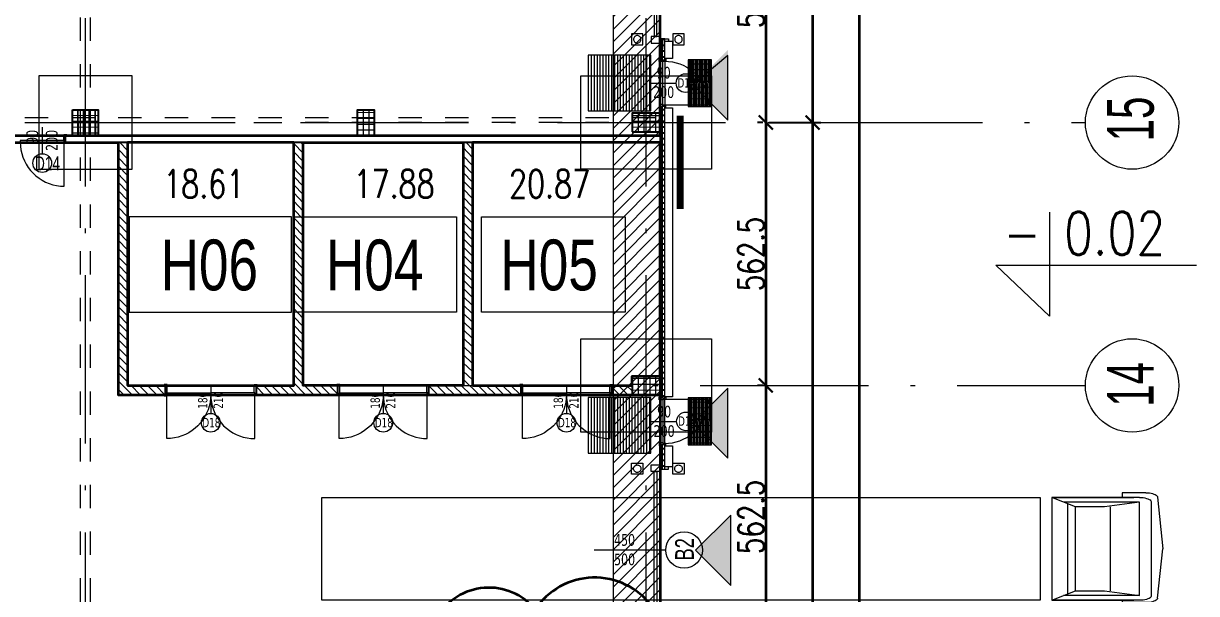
# Model space of a CAD drawing. Extents: x 6529560 to 6558080, y 5579316 to 5588131.
# Drawn here: x 6543611.95 to 6543637.06, y 5579575.64 to 5579587.84 of the extents above; entities that cross this region are included whole.
import ezdxf

# ---------------------------------------------------------------- set-up
doc = ezdxf.new("R2010")
doc.units = 0
doc.header["$MEASUREMENT"] = 0
doc.header["$PDSIZE"] = -5
for name, pattern in [('0.5_0.5', [1, 0.5, -0.5]), ('ACAD_ISO10W100', [18, 12, -3, 0, -3]), ('GR_SOLID', [0])]:
    doc.linetypes.add(name, pattern=pattern)
doc.layers.get('0').update_dxf_attribs({"color": 2, "linetype": 'CONTINUOUS', "lineweight": 5})
doc.layers.get('Defpoints').update_dxf_attribs({"linetype": 'CONTINUOUS'})
for name, color, linetype, lineweight in [('arch_drzwi i okna', 4, 'CONTINUOUS', 15), ('arch_drzwi i okna_znaczniki', 130, 'CONTINUOUS', 9), ('arch_fundamenty na rzucie', 3, 'CONTINUOUS', 15), ('arch_opisy', 20, 'CONTINUOUS', 13), ('arch_opisy elewacje', 7, 'GR_SOLID', 25), ('arch_osie', 181, 'CONTINUOUS', 5), ('arch_powierzchnia', 6, 'CONTINUOUS', 35), ('arch_samochody', 10, 'CONTINUOUS', 15), ('arch_sciany dzialowe cienkie na hali', 52, 'CONTINUOUS', 15), ('arch_sciany murowane wewnetrzne', 20, 'CONTINUOUS', 25), ('arch_sciany wewnetrzne murowane wypelnienie', 20, 'CONTINUOUS', 15), ('arch_sciany zewnetrzne wypelnienie', 94, 'CONTINUOUS', 25), ('arch_sciany zewnętrzne', 94, 'CONTINUOUS', 18), ('arch_slupy wypelnienie', 9, 'CONTINUOUS', 13), ('arch_słupy', 8, 'CONTINUOUS', 25), ('arch_urządzenia sanitarne', 4, 'GR_SOLID', 13), ('arch_wymiary', 2, 'CONTINUOUS', 13), ('arch_wzmocnienie plyty betonowej', 6, 'CONTINUOUS', 15), ('arch_zadaszenie kratownica', 94, 'CONTINUOUS', 15), ('AUSSENMASSE_N3', 7, 'GR_SOLID', 18), ('EINBAUMOEBEL_N0', 12, 'GR_SOLID', 13), ('TUER_N0', 4, 'GR_SOLID', 13)]:
    doc.layers.add(name, color=color, linetype=linetype, lineweight=lineweight)
doc.layers.add('arch_osie opisy', color=1, linetype='CONTINUOUS')
doc.styles.add('GR_STANDARD', font='simplex.shx')
doc.styles.get("Standard").update_dxf_attribs({"font": 'arial.ttf', "width": 0.75})
doc.styles.add('styl1', font='romans.shx', dxfattribs={"width": 0.75})
doc.styles.add('TABELKA', font='tahoma.ttf', dxfattribs={"width": 0.8})
doc.dimstyles.new('wymiary hala', dxfattribs={"dimtxt": 0.55, "dimasz": 0.3, "dimexe": 0.18, "dimexo": 0.0625, "dimgap": 0.04, "dimtad": 1, "dimtoh": 1, "dimdec": 1, "dimlfac": 100, "dimzin": 0, "dimdsep": 46, "dimtxsty": 'styl1', "dimblk": 'ARCHTICK', "dimcen": 0.09, "dimadec": 0, "dimazin": 0, "dimtfac": 1, "dimtdec": 1, "dimtofl": 0, "dimtmove": 0, "dimatfit": 3, "dimldrblk": 'ARCHTICK', "dimfxl": 1, "dimtolj": 1, "dimtzin": 0, "dimarcsym": 0})
pattern_1 = [(270, (-171.38733, 0), (0.125, 0), []), (0, (-171.38733, 0), (0, 0.125), [])]
pattern_2 = [(270, (0, 0), (0.125, 0), []), (0, (0, 0), (0, 0.125), [])]

# ---------------------------------------------------------------- blocks, each defined once
blk = doc.blocks.new('tir')
at = {"layer": 'arch_samochody', "extrusion": (1.98125e-11, 3.45376e-05, 1)}
for p, q in [((5470.781, -1027.563, -13.233), (5470.781, -1029.313, -13.233)), ((5470.781, -1029.438, -13.233), (5470.781, -1027.563, -13.233)), ((5470.981, -1028.063, -13.233), (5470.781, -1027.563, -13.233)), ((5470.781, -1027.563, -13.233), (5472.981, -1027.563, -13.233)), ((5472.981, -1027.563, -13.233), (5472.781, -1028.063, -13.233)), ((5472.981, -1027.563, -13.233), (5472.981, -1029.313, -13.233)), ((5472.981, -1029.438, -13.233), (5472.981, -1027.563, -13.233)), ((5470.881, -1029.438, -13.233), (5470.881, -1027.813, -13.233)), ((5472.881, -1029.438, -13.233), (5472.881, -1027.813, -13.233)), ((5472.803, -1027.903, -13.233), (5470.917, -1027.903, -13.233)), ((5470.981, -1028.688, -13.233), (5470.981, -1028.063, -13.233)), ((5472.781, -1028.063, -13.233), (5470.981, -1028.063, -13.233)), ((5472.844, -1027.903, -13.233), (5471.182, -1027.903, -13.233)), ((5472.781, -1028.063, -13.233), (5472.781, -1028.688, -13.233)), ((5470.881, -1029.438, -13.233), (5470.981, -1028.688, -13.233)), ((5472.781, -1028.813, -13.233), (5470.981, -1028.813, -13.233)), ((5472.781, -1028.688, -13.233), (5472.881, -1029.438, -13.233)), ((5470.681, -1029.573, -13.233), (5470.681, -1029.063, -13.233)), ((5470.681, -1029.063, -13.233), (5470.781, -1029.063, -13.233)), ((5472.981, -1029.063, -13.233), (5473.031, -1029.063, -13.233)), ((5473.031, -1029.573, -13.233), (5473.031, -1029.063, -13.233)), ((5470.681, -1029.573, -13.233), (5470.682, -1029.611, -13.233)), ((5470.781, -1029.438, -13.233), (5470.782, -1029.477, -13.233)), ((5470.782, -1029.477, -13.233), (5470.785, -1029.515, -13.233)), ((5470.785, -1029.515, -13.233), (5470.791, -1029.551, -13.233)), ((5470.791, -1029.551, -13.233), (5470.8, -1029.585, -13.233)), ((5470.8, -1029.585, -13.233), (5470.81, -1029.615, -13.233)), ((5472.881, -1029.438, -13.233), (5470.881, -1029.438, -13.233)), ((5472.951, -1029.615, -13.233), (5472.961, -1029.585, -13.233)), ((5472.961, -1029.585, -13.233), (5472.97, -1029.551, -13.233)), ((5472.97, -1029.551, -13.233), (5472.976, -1029.515, -13.233)), ((5472.976, -1029.515, -13.233), (5472.979, -1029.477, -13.233)), ((5472.979, -1029.477, -13.233), (5472.981, -1029.438, -13.233)), ((5473.029, -1029.611, -13.233), (5473.031, -1029.573, -13.233)), ((5470.682, -1029.611, -13.233), (5470.685, -1029.648, -13.233)), ((5470.685, -1029.648, -13.233), (5470.691, -1029.684, -13.233)), ((5470.691, -1029.684, -13.233), (5470.699, -1029.717, -13.233)), ((5470.699, -1029.717, -13.233), (5470.708, -1029.746, -13.233)), ((5470.708, -1029.746, -13.233), (5470.72, -1029.771, -13.233)), ((5470.72, -1029.771, -13.233), (5470.733, -1029.792, -13.233)), ((5470.733, -1029.792, -13.233), (5470.747, -1029.808, -13.233)), ((5470.747, -1029.808, -13.233), (5470.761, -1029.818, -13.233)), ((5470.761, -1029.818, -13.233), (5470.776, -1029.823, -13.233)), ((5470.776, -1029.823, -13.233), (5471.881, -1029.938, -13.233)), ((5470.81, -1029.615, -13.233), (5470.822, -1029.64, -13.233)), ((5470.822, -1029.64, -13.233), (5470.835, -1029.661, -13.233)), ((5470.835, -1029.661, -13.233), (5470.85, -1029.676, -13.233)), ((5470.85, -1029.676, -13.233), (5470.865, -1029.685, -13.233)), ((5470.865, -1029.685, -13.233), (5470.881, -1029.688, -13.233)), ((5470.881, -1029.688, -13.233), (5472.881, -1029.688, -13.233)), ((5472.935, -1029.823, -13.233), (5471.881, -1029.938, -13.233)), ((5472.881, -1029.688, -13.233), (5472.896, -1029.685, -13.233)), ((5472.896, -1029.685, -13.233), (5472.911, -1029.676, -13.233)), ((5472.911, -1029.676, -13.233), (5472.926, -1029.661, -13.233)), ((5472.926, -1029.661, -13.233), (5472.939, -1029.64, -13.233)), ((5472.935, -1029.823, -13.233), (5472.95, -1029.819, -13.233)), ((5472.939, -1029.64, -13.233), (5472.951, -1029.615, -13.233)), ((5472.95, -1029.819, -13.233), (5472.965, -1029.808, -13.233)), ((5472.965, -1029.808, -13.233), (5472.979, -1029.793, -13.233)), ((5472.979, -1029.793, -13.233), (5472.991, -1029.772, -13.233)), ((5472.991, -1029.772, -13.233), (5473.003, -1029.746, -13.233)), ((5473.003, -1029.746, -13.233), (5473.012, -1029.717, -13.233)), ((5473.012, -1029.717, -13.233), (5473.02, -1029.684, -13.233)), ((5473.02, -1029.684, -13.233), (5473.026, -1029.649, -13.233)), ((5473.026, -1029.649, -13.233), (5473.029, -1029.611, -13.233))]:
    blk.add_line(p, q, dxfattribs=at)
at = {"layer": 'arch_samochody', "extrusion": (1.98127e-11, 3.45376e-05, 1)}
for p, q in [((5472.935, -1029.823, -13.233), (5472.95, -1029.819, -13.233)), ((5472.95, -1029.819, -13.233), (5472.965, -1029.808, -13.233)), ((5472.965, -1029.808, -13.233), (5472.979, -1029.793, -13.233)), ((5472.979, -1029.793, -13.233), (5472.991, -1029.772, -13.233))]:
    blk.add_line(p, q, dxfattribs=at)
at = {"layer": 'arch_samochody', "extrusion": (1.98125e-11, 3.45376e-05, 1)}
blk.add_lwpolyline([(5470.781, -1011.937), (5470.781, -1027.312), (5472.981, -1027.312), (5472.981, -1011.937), (5470.781, -1011.937)], dxfattribs=at)
blk = doc.blocks.new('_ArchTick')
at = {"color": 0, "linetype": 'ByBlock', "const_width": 0.15}
blk.add_lwpolyline([(-0.5, -0.5), (0.5, 0.5)], dxfattribs=at)
blk = doc.blocks.new('*D93')
at = {"layer": 'arch_wymiary', "color": 0, "lineweight": -2, "transparency": 16777216}
for p, q in [((6543627.905, 5579608.22), (6543630.022, 5579608.22)), ((6543629.842, 5579608.22), (6543629.842, 5579506.97)), ((6543627.905, 5579506.97), (6543630.022, 5579506.97))]:
    blk.add_line(p, q, dxfattribs=at)
at = {"layer": 'Defpoints', "color": 0, "transparency": 16777216}
for p in [(6543627.842, 5579608.22), (6543627.842, 5579506.97), (6543629.842, 5579506.97)]:
    blk.add_point(p, dxfattribs=at)
at = {"layer": 'arch_wymiary', "color": 0, "lineweight": -2, "transparency": 16777216, "xscale": 0.3, "yscale": 0.3, "zscale": 0.3}
for p, rotation in [((6543629.842, 5579608.22), 90), ((6543629.842, 5579506.97), 270)]:
    blk.add_blockref('_ArchTick', p, dxfattribs=dict(at, rotation=rotation))
at = {"layer": 'arch_wymiary', "color": 0, "transparency": 16777216, "insert": (6543629.527, 5579557.595), "char_height": 0.55, "attachment_point": 5, "rotation": 90, "style": 'styl1'}
blk.add_mtext('\\A1;10125.0', dxfattribs=at)
blk = doc.blocks.new('*D97')
at = {"layer": 'arch_wymiary', "color": 0, "lineweight": -2, "transparency": 16777216}
for p, q in [((6543627.905, 5579585.72), (6543629.022, 5579585.72)), ((6543628.842, 5579563.22), (6543628.842, 5579585.72)), ((6543627.905, 5579563.22), (6543629.022, 5579563.22))]:
    blk.add_line(p, q, dxfattribs=at)
at = {"layer": 'Defpoints', "color": 0, "transparency": 16777216}
for p in [(6543627.842, 5579585.72), (6543628.842, 5579585.72), (6543627.842, 5579563.22)]:
    blk.add_point(p, dxfattribs=at)
at = {"layer": 'arch_wymiary', "color": 0, "lineweight": -2, "transparency": 16777216, "xscale": 0.3, "yscale": 0.3, "zscale": 0.3}
for p, rotation in [((6543628.842, 5579585.72), 90), ((6543628.842, 5579563.22), 270)]:
    blk.add_blockref('_ArchTick', p, dxfattribs=dict(at, rotation=rotation))
at = {"layer": 'arch_wymiary', "color": 0, "transparency": 16777216, "insert": (6543628.527, 5579574.47), "char_height": 0.55, "attachment_point": 5, "rotation": 90, "style": 'styl1'}
blk.add_mtext('\\A1;2250.0', dxfattribs=at)
blk = doc.blocks.new('*D98')
at = {"layer": 'arch_wymiary', "color": 0, "lineweight": -2, "transparency": 16777216}
for p, q in [((6543627.967, 5579608.22), (6543629.022, 5579608.22)), ((6543628.842, 5579585.72), (6543628.842, 5579608.22)), ((6543627.905, 5579585.72), (6543629.022, 5579585.72))]:
    blk.add_line(p, q, dxfattribs=at)
at = {"layer": 'Defpoints', "color": 0, "transparency": 16777216}
for p in [(6543627.905, 5579608.22), (6543628.842, 5579608.22), (6543627.842, 5579585.72)]:
    blk.add_point(p, dxfattribs=at)
at = {"layer": 'arch_wymiary', "color": 0, "lineweight": -2, "transparency": 16777216, "xscale": 0.3, "yscale": 0.3, "zscale": 0.3}
for p, rotation in [((6543628.842, 5579608.22), 90), ((6543628.842, 5579585.72), 270)]:
    blk.add_blockref('_ArchTick', p, dxfattribs=dict(at, rotation=rotation))
at = {"layer": 'arch_wymiary', "color": 0, "transparency": 16777216, "insert": (6543628.527, 5579596.97), "char_height": 0.55, "attachment_point": 5, "rotation": 90, "style": 'styl1'}
blk.add_mtext('\\A1;2250.0', dxfattribs=at)
blk = doc.blocks.new('*D102')
at = {"layer": 'arch_wymiary', "color": 0, "lineweight": -2, "transparency": 16777216}
for p, q in [((6543627.842, 5579591.345), (6543627.842, 5579585.72)), ((6543627.905, 5579591.345), (6543628.022, 5579591.345)), ((6543627.78, 5579585.72), (6543627.662, 5579585.72))]:
    blk.add_line(p, q, dxfattribs=at)
at = {"layer": 'Defpoints', "color": 0, "transparency": 16777216}
for p in [(6543627.842, 5579591.345), (6543627.842, 5579585.72), (6543627.842, 5579585.72)]:
    blk.add_point(p, dxfattribs=at)
at = {"layer": 'arch_wymiary', "color": 0, "lineweight": -2, "transparency": 16777216, "xscale": 0.3, "yscale": 0.3, "zscale": 0.3}
for p, rotation in [((6543627.842, 5579591.345), 90), ((6543627.842, 5579585.72), 270)]:
    blk.add_blockref('_ArchTick', p, dxfattribs=dict(at, rotation=rotation))
at = {"layer": 'arch_wymiary', "color": 0, "transparency": 16777216, "insert": (6543627.527, 5579588.533), "char_height": 0.55, "attachment_point": 5, "rotation": 90, "style": 'styl1'}
blk.add_mtext('\\A1;562.5', dxfattribs=at)
blk = doc.blocks.new('*D103')
at = {"layer": 'arch_wymiary', "color": 0, "lineweight": -2, "transparency": 16777216}
for p, q in [((6543627.78, 5579585.72), (6543627.662, 5579585.72)), ((6543627.842, 5579585.72), (6543627.842, 5579580.095)), ((6543627.78, 5579580.095), (6543627.662, 5579580.095))]:
    blk.add_line(p, q, dxfattribs=at)
at = {"layer": 'Defpoints', "color": 0, "transparency": 16777216}
for p in [(6543627.842, 5579585.72), (6543627.842, 5579580.095), (6543627.842, 5579580.095)]:
    blk.add_point(p, dxfattribs=at)
at = {"layer": 'arch_wymiary', "color": 0, "lineweight": -2, "transparency": 16777216, "xscale": 0.3, "yscale": 0.3, "zscale": 0.3}
for p, rotation in [((6543627.842, 5579585.72), 90), ((6543627.842, 5579580.095), 270)]:
    blk.add_blockref('_ArchTick', p, dxfattribs=dict(at, rotation=rotation))
at = {"layer": 'arch_wymiary', "color": 0, "transparency": 16777216, "insert": (6543627.527, 5579582.908), "char_height": 0.55, "attachment_point": 5, "rotation": 90, "style": 'styl1'}
blk.add_mtext('\\A1;562.5', dxfattribs=at)
blk = doc.blocks.new('*D104')
at = {"layer": 'arch_wymiary', "color": 0, "lineweight": -2, "transparency": 16777216}
for p, q in [((6543627.78, 5579580.095), (6543627.662, 5579580.095)), ((6543627.842, 5579580.095), (6543627.842, 5579574.47)), ((6543627.78, 5579574.47), (6543627.662, 5579574.47))]:
    blk.add_line(p, q, dxfattribs=at)
at = {"layer": 'Defpoints', "color": 0, "transparency": 16777216}
for p in [(6543627.842, 5579580.095), (6543627.842, 5579574.47), (6543627.842, 5579574.47)]:
    blk.add_point(p, dxfattribs=at)
at = {"layer": 'arch_wymiary', "color": 0, "lineweight": -2, "transparency": 16777216, "xscale": 0.3, "yscale": 0.3, "zscale": 0.3}
for p, rotation in [((6543627.842, 5579580.095), 90), ((6543627.842, 5579574.47), 270)]:
    blk.add_blockref('_ArchTick', p, dxfattribs=dict(at, rotation=rotation))
at = {"layer": 'arch_wymiary', "color": 0, "transparency": 16777216, "insert": (6543627.527, 5579577.283), "char_height": 0.55, "attachment_point": 5, "rotation": 90, "style": 'styl1'}
blk.add_mtext('\\A1;562.5', dxfattribs=at)

msp = doc.modelspace()

# ---------------------------------------------------------------- hatches: boundary and pattern name
h = msp.add_hatch()
h.set_pattern_fill('ANSI31', color=256, scale=0.5, angle=225)
h.set_pattern_definition([(270, (13087401.546933, 11159192.83032), (0.0625, 0), [])])
h.paths.add_polyline_path([(6543625.3822, 5579585.9677), (6543625.3822, 5579587.1577), (6543624.0422, 5579587.1577), (6543624.0422, 5579585.9677)])
h = msp.add_hatch()
h.set_pattern_fill('GRATE', color=256, angle=90)
h.set_pattern_definition([(90, (12123229.833388, -964190.272022), (-0.03125, 0), []), (180, (12123229.83339, -964190.27202), (0, -0.125), [])])
h.paths.add_polyline_path([(6543626.1822, 5579586.0627), (6543626.6822, 5579586.0627), (6543626.6822, 5579587.0627), (6543626.1822, 5579587.0627)])
h = msp.add_hatch()
h.set_pattern_fill('ANSI31', color=256, scale=0.5, angle=225)
h.set_pattern_definition([(270, (13087401.546933, 11159185.51271), (0.0625, 0), [])])
h.paths.add_polyline_path([(6543625.3822, 5579578.6501), (6543625.3822, 5579579.8401), (6543624.0422, 5579579.8401), (6543624.0422, 5579578.6501)])
h = msp.add_hatch()
h.set_pattern_fill('GRATE', color=256, angle=90)
h.set_pattern_definition([(90, (12123229.833388, -964197.507022), (-0.03125, 0), []), (180, (12123229.83339, -964197.50702), (0, -0.125), [])])
h.paths.add_polyline_path([(6543626.1822, 5579578.8277), (6543626.6822, 5579578.8277), (6543626.6822, 5579579.8277), (6543626.1822, 5579579.8277)])
at = {"layer": 'arch_sciany wewnetrzne murowane wypelnienie'}
h = msp.add_hatch(dxfattribs=at)
h.set_pattern_fill('ANSI31', color=256, angle=90)
h.set_pattern_definition([(135, (-171.38733, 0), (-0.0883883476483, -0.0883883476483), [])])
h.paths.add_polyline_path([(6543616.9331, 5579580.095), (6543616.9331, 5579579.895), (6543618.6849, 5579579.8954), (6543618.6849, 5579580.0954), (6543617.9442, 5579580.0952), (6543617.9442, 5579585.2951), (6543617.7442, 5579585.2951), (6543617.7442, 5579580.0952)])
h.paths.add_polyline_path([(6543614.1823, 5579585.2951), (6543613.9823, 5579585.2951), (6543613.9823, 5579579.8952), (6543614.9931, 5579579.895), (6543614.9931, 5579580.095), (6543614.1823, 5579580.0952)])
h.paths.add_polyline_path([(6543620.6249, 5579580.0956), (6543620.6249, 5579579.8956), (6543622.6039, 5579579.8949), (6543622.6039, 5579580.0949), (6543621.5657, 5579580.0952), (6543621.5657, 5579585.2951), (6543621.3657, 5579585.2951), (6543621.3657, 5579580.0952)])
h.paths.add_polyline_path([(6543624.9823, 5579579.8952), (6543624.5439, 5579579.8953), (6543624.5439, 5579580.0953), (6543624.9823, 5579580.0952)])
at = {"layer": 'arch_sciany zewnetrzne wypelnienie'}
h = msp.add_hatch(dxfattribs=at)
h.set_pattern_fill('ANSI37', color=256, angle=45)
h.set_pattern_definition([(90, (0, 0), (-0.125, 0), []), (180, (0, 0), (0, -0.125), [])])
h.paths.add_polyline_path([(6543516.8822, 5579607.8774), (6543516.9822, 5579607.8774), (6543516.9822, 5579608.5202), (6543547.5572, 5579608.5202), (6543547.5572, 5579608.6202), (6543516.8822, 5579608.6202)])
h.paths.add_polyline_path([(6543625.5822, 5579601.2597), (6543625.6822, 5579601.2597), (6543625.6822, 5579608.6202), (6543548.5572, 5579608.6202), (6543548.5572, 5579608.5202), (6543625.5822, 5579608.5202)])
h.paths.add_polyline_path([(6543625.5822, 5579595.6347), (6543625.6823, 5579595.6363), (6543625.6823, 5579598.3013), (6543625.5822, 5579598.2997)])
h.paths.add_polyline_path([(6543625.5822, 5579590.9699), (6543625.6822, 5579590.9699), (6543625.6822, 5579592.6747), (6543625.5822, 5579592.6747)])
h.paths.add_polyline_path([(6543625.5822, 5579587.0627), (6543625.6822, 5579587.0627), (6543625.6822, 5579587.5099), (6543625.5822, 5579587.5099)])
h.paths.add_polyline_path([(6543625.5823, 5579579.8277), (6543625.6822, 5579579.8277), (6543625.6822, 5579586.0627), (6543625.5823, 5579586.0627)])
h.paths.add_polyline_path([(6543625.5822, 5579578.3055), (6543625.6822, 5579578.3055), (6543625.6822, 5579578.8277), (6543625.5822, 5579578.8277)])
h.paths.add_polyline_path([(6543625.5822, 5579573.3034), (6543625.6822, 5579573.3034), (6543625.6822, 5579574.8455), (6543625.5822, 5579574.8455)])
h.paths.add_polyline_path([(6543625.6822, 5579571.6577), (6543625.5822, 5579571.6577), (6543625.5822, 5579572.3109), (6543625.6822, 5579572.3109)])
h.paths.add_polyline_path([(6543625.5822, 5579539.3847), (6543625.6822, 5579539.3847), (6543625.6822, 5579563.5727), (6543625.5822, 5579563.5727)])
h.paths.add_polyline_path([(6543625.5822, 5579533.7597), (6543625.6822, 5579533.7597), (6543625.6822, 5579536.4247), (6543625.5822, 5579536.4247)])
h.paths.add_polyline_path([(6543625.5822, 5579517.8797), (6543625.6822, 5579517.8797), (6543625.6822, 5579530.7997), (6543625.5822, 5579530.7997)])
h.paths.add_polyline_path([(6543516.9822, 5579517.8797), (6543516.9822, 5579524.0702), (6543516.8822, 5579524.0702), (6543516.8822, 5579517.8797)])
h.paths.add_polyline_path([(6543516.9822, 5579527.1827), (6543516.8822, 5579527.1827), (6543516.8822, 5579526.1327), (6543516.9822, 5579526.1327)])
h.paths.add_polyline_path([(6543516.9822, 5579536.8952), (6543516.8822, 5579536.8952), (6543516.8822, 5579529.2452), (6543516.9822, 5579529.2452)])
h.paths.add_polyline_path([(6543516.8822, 5579540.3677), (6543516.9822, 5579540.3677), (6543516.9822, 5579538.9577), (6543516.8822, 5579538.9577)])
at = {"layer": 'arch_slupy wypelnienie'}
h = msp.add_hatch(dxfattribs=at)
h.set_pattern_fill('ANSI37', color=256, angle=225)
h.set_pattern_definition(pattern_2)
h.paths.add_polyline_path([(6543613.0065, 5579585.9952), (6543613.5565, 5579585.9951), (6543613.5564, 5579585.4451), (6543613.0064, 5579585.4452)])
h = msp.add_hatch(dxfattribs=at)
h.set_pattern_fill('ANSI37', color=256, angle=225)
h.set_pattern_definition(pattern_2)
h.paths.add_polyline_path([(6543613.0065, 5579585.9952), (6543613.5565, 5579585.9951), (6543613.5564, 5579585.4451), (6543613.0064, 5579585.4452)])
h = msp.add_hatch(dxfattribs=at)
h.set_pattern_fill('ANSI37', color=256, angle=225)
h.set_pattern_definition(pattern_1)
h.paths.add_polyline_path([(6543613.0065, 5579585.9952), (6543613.5565, 5579585.9951), (6543613.5564, 5579585.4451), (6543613.0064, 5579585.4452)])
h = msp.add_hatch(dxfattribs=at)
h.set_pattern_fill('ANSI37', color=256, angle=315)
h.set_pattern_definition([(360, (12123165.35423, -963991.56211), (0, 0.125), []), (90, (12123165.35423, -963991.56211), (-0.125, 0), [])])
h.paths.add_polyline_path([(6543619.1072, 5579585.4451), (6543619.1072, 5579585.9951), (6543619.4572, 5579585.9951), (6543619.4572, 5579585.4451)])
h = msp.add_hatch(dxfattribs=at)
h.set_pattern_fill('ANSI37', color=256, angle=225)
h.set_pattern_definition(pattern_1)
h.paths.add_polyline_path([(6543624.9823, 5579585.5202), (6543625.5823, 5579585.5202), (6543625.5822, 5579585.9202), (6543624.9822, 5579585.9202)])
h = msp.add_hatch(dxfattribs=at)
h.set_pattern_fill('ANSI37', color=256, angle=225)
h.set_pattern_definition(pattern_1)
h.paths.add_polyline_path([(6543624.9823, 5579579.8952), (6543625.5823, 5579579.8952), (6543625.5822, 5579580.2952), (6543624.9822, 5579580.2952)])
at = {"layer": 'arch_urządzenia sanitarne'}
h = msp.add_hatch(color=256, dxfattribs=at)
h.dxf.hatch_style = 1
h.paths.add_polyline_path([(6543627.0302, 5579585.7731), (6543627.0302, 5579587.2731), (6543626.2802, 5579586.5231)])
h = msp.add_hatch(color=256, dxfattribs=at)
h.dxf.hatch_style = 1
h.paths.add_polyline_path([(6543627.0303, 5579578.542), (6543627.0303, 5579580.042), (6543626.2803, 5579579.292)])
h = msp.add_hatch(color=256, dxfattribs=at)
h.dxf.hatch_style = 1
h.paths.add_polyline_path([(6543627.0903, 5579575.8196), (6543627.0903, 5579577.3196), (6543626.3403, 5579576.5696)])
at = {"layer": 'arch_wzmocnienie plyty betonowej', "transparency": 33554597}
h = msp.add_hatch(dxfattribs=at)
h.set_pattern_fill('ANSI31', color=256, scale=1.5, style=0)
h.set_pattern_definition([(45, (-171.38733, 0), (-0.1325825214725, 0.1325825214725), [])])
h.paths.add_polyline_path([(6543624.5822, 5579591.4546), (6543625.5822, 5579591.4546), (6543625.5822, 5579540.6046), (6543624.5822, 5579540.6046)])

# ---------------------------------------------------------------- linework, layer by layer
for p, q in [((6543614.9931, 5579579.8953, 13.8021), (6543614.9931, 5579580.095, 8.4789)), ((6543616.9331, 5579579.8953, 13.8021), (6543616.9331, 5579580.095, 10.0698)), ((6543618.6849, 5579579.8956, 13.8021), (6543618.6849, 5579580.0954, 8.4789)), ((6543620.6249, 5579579.8956, 13.8021), (6543620.6249, 5579580.0956, 10.0698)), ((6543622.6039, 5579579.896, 13.8021), (6543622.6039, 5579580.0949, 8.4789)), ((6543624.5439, 5579579.896, 13.8021), (6543624.5439, 5579580.0952))]:
    msp.add_line(p, q)
for points, elevation in [([(6543625.3822, 5579585.9677), (6543625.3822, 5579587.1577), (6543624.0422, 5579587.1577), (6543624.0422, 5579585.9677)], 6.555), ([(6543626.1822, 5579586.0627), (6543626.6822, 5579586.0627), (6543626.6822, 5579587.0627), (6543626.1822, 5579587.0627)], 6.555), ([(6543625.3822, 5579578.6501), (6543625.3822, 5579579.8401), (6543624.0422, 5579579.8401), (6543624.0422, 5579578.6501)], -0.7986), ([(6543626.1822, 5579578.8277), (6543626.6822, 5579578.8277), (6543626.6822, 5579579.8277), (6543626.1822, 5579579.8277)], -0.7986)]:
    msp.add_lwpolyline(points, close=True, dxfattribs=dict(elevation=elevation))
at = {"color": 1, "true_color": 0xfa0000, "const_width": 0.15, "elevation": 0}
msp.add_lwpolyline([(6543626.0102, 5579585.8698), (6543626.0102, 5579583.8698)], dxfattribs=at)
at = {"layer": 'arch_drzwi i okna', "extrusion": (0, 0, -1)}
for points in [[(-6543625.6822, 5579587.0877), (-6543625.7002, 5579587.0877), (-6543625.7002, 5579587.0377), (-6543625.6377, 5579587.0377), (-6543625.6377, 5579587.0227), (-6543625.5622, 5579587.0227), (-6543625.5622, 5579587.0877), (-6543625.5822, 5579587.0877)], [(-6543625.6787, 5579587.0327), (-6543625.7607, 5579587.0291), (-6543625.842, 5579587.0184), (-6543625.922, 5579587.0006), (-6543626.0002, 5579586.976), (-6543626.076, 5579586.9446), (-6543626.1487, 5579586.9067), (-6543626.2179, 5579586.8627), (-6543626.283, 5579586.8128), (-6543626.3434, 5579586.7574), (-6543626.3988, 5579586.6969), (-6543626.4487, 5579586.6318), (-6543626.4928, 5579586.5627), (-6543626.5307, 5579586.4899), (-6543626.5621, 5579586.4142), (-6543626.5867, 5579586.336), (-6543626.6045, 5579586.2559), (-6543626.6152, 5579586.1746), (-6543626.6187, 5579586.0927), (-6543625.6387, 5579586.0927), (-6543625.6387, 5579587.0327), (-6543625.6787, 5579587.0327), (-6543625.6787, 5579586.0927)], [(-6543611.8864, 5579585.2986), (-6543611.89, 5579585.2167), (-6543611.9007, 5579585.1354), (-6543611.9185, 5579585.0553), (-6543611.9431, 5579584.9771), (-6543611.9745, 5579584.9014), (-6543612.0124, 5579584.8286), (-6543612.0564, 5579584.7595), (-6543612.1064, 5579584.6944), (-6543612.1618, 5579584.6339), (-6543612.2222, 5579584.5785), (-6543612.2873, 5579584.5286), (-6543612.3564, 5579584.4846), (-6543612.4292, 5579584.4467), (-6543612.5049, 5579584.4153), (-6543612.5831, 5579584.3907), (-6543612.6632, 5579584.3729), (-6543612.7445, 5579584.3622), (-6543612.8264, 5579584.3586), (-6543612.8264, 5579585.3386), (-6543611.8864, 5579585.3386), (-6543611.8864, 5579585.2986), (-6543612.8264, 5579585.2986)], [(-6543615.9631, 5579579.8988), (-6543615.9596, 5579579.8168), (-6543615.9489, 5579579.7355), (-6543615.9311, 5579579.6555), (-6543615.9064, 5579579.5773), (-6543615.8751, 5579579.5015), (-6543615.8372, 5579579.4288), (-6543615.7931, 5579579.3596), (-6543615.7432, 5579579.2945), (-6543615.6878, 5579579.2341), (-6543615.6274, 5579579.1787), (-6543615.5623, 5579579.1288), (-6543615.4931, 5579579.0847), (-6543615.4204, 5579579.0468), (-6543615.3446, 5579579.0154), (-6543615.2664, 5579578.9908), (-6543615.1864, 5579578.973), (-6543615.1051, 5579578.9623), (-6543615.0231, 5579578.9588), (-6543615.0231, 5579579.9388), (-6543615.9631, 5579579.9388), (-6543615.9631, 5579579.8988), (-6543615.0231, 5579579.8988)], [(-6543615.9631, 5579579.8988), (-6543615.9667, 5579579.8168), (-6543615.9774, 5579579.7355), (-6543615.9952, 5579579.6555), (-6543616.0198, 5579579.5773), (-6543616.0512, 5579579.5015), (-6543616.0891, 5579579.4288), (-6543616.1331, 5579579.3596), (-6543616.1831, 5579579.2945), (-6543616.2385, 5579579.2341), (-6543616.2989, 5579579.1787), (-6543616.364, 5579579.1288), (-6543616.4331, 5579579.0847), (-6543616.5059, 5579579.0468), (-6543616.5816, 5579579.0154), (-6543616.6598, 5579578.9908), (-6543616.7399, 5579578.973), (-6543616.8212, 5579578.9623), (-6543616.9031, 5579578.9588), (-6543616.9031, 5579579.9388), (-6543615.9631, 5579579.9388), (-6543615.9631, 5579579.8988), (-6543616.9031, 5579579.8988)], [(-6543616.9581, 5579579.8953), (-6543616.9581, 5579579.8773), (-6543616.9081, 5579579.8773), (-6543616.9081, 5579579.9398), (-6543616.8931, 5579579.9398), (-6543616.8931, 5579580.115), (-6543616.9581, 5579580.115), (-6543616.9581, 5579580.095)], [(-6543619.6549, 5579579.8991), (-6543619.6513, 5579579.8172), (-6543619.6406, 5579579.7359), (-6543619.6228, 5579579.6558), (-6543619.5982, 5579579.5776), (-6543619.5668, 5579579.5019), (-6543619.5289, 5579579.4291), (-6543619.4849, 5579579.36), (-6543619.4349, 5579579.2949), (-6543619.3795, 5579579.2345), (-6543619.3191, 5579579.1791), (-6543619.254, 5579579.1291), (-6543619.1849, 5579579.0851), (-6543619.1121, 5579579.0472), (-6543619.0364, 5579579.0158), (-6543618.9581, 5579578.9912), (-6543618.8781, 5579578.9734), (-6543618.7968, 5579578.9627), (-6543618.7149, 5579578.9591), (-6543618.7149, 5579579.9391), (-6543619.6549, 5579579.9391), (-6543619.6549, 5579579.8991), (-6543618.7149, 5579579.8991)], [(-6543619.6549, 5579579.8991), (-6543619.6584, 5579579.8172), (-6543619.6691, 5579579.7359), (-6543619.6869, 5579579.6558), (-6543619.7115, 5579579.5776), (-6543619.7429, 5579579.5019), (-6543619.7808, 5579579.4291), (-6543619.8249, 5579579.36), (-6543619.8748, 5579579.2949), (-6543619.9302, 5579579.2345), (-6543619.9906, 5579579.1791), (-6543620.0557, 5579579.1291), (-6543620.1249, 5579579.0851), (-6543620.1976, 5579579.0472), (-6543620.2734, 5579579.0158), (-6543620.3516, 5579578.9912), (-6543620.4316, 5579578.9734), (-6543620.5129, 5579578.9627), (-6543620.5949, 5579578.9591), (-6543620.5949, 5579579.9391), (-6543619.6549, 5579579.9391), (-6543619.6549, 5579579.8991), (-6543620.5949, 5579579.8991)], [(-6543620.6499, 5579579.8956), (-6543620.6499, 5579579.8776), (-6543620.5999, 5579579.8776), (-6543620.5999, 5579579.9401), (-6543620.5849, 5579579.9401), (-6543620.5849, 5579580.1156), (-6543620.6499, 5579580.1156), (-6543620.6499, 5579580.0956)], [(-6543623.5739, 5579579.8995), (-6543623.5703, 5579579.8176), (-6543623.5596, 5579579.7363), (-6543623.5418, 5579579.6562), (-6543623.5172, 5579579.578), (-6543623.4858, 5579579.5023), (-6543623.4479, 5579579.4295), (-6543623.4039, 5579579.3604), (-6543623.3539, 5579579.2953), (-6543623.2985, 5579579.2349), (-6543623.2381, 5579579.1795), (-6543623.173, 5579579.1295), (-6543623.1039, 5579579.0855), (-6543623.0311, 5579579.0476), (-6543622.9554, 5579579.0162), (-6543622.8771, 5579578.9916), (-6543622.7971, 5579578.9738), (-6543622.7158, 5579578.9631), (-6543622.6339, 5579578.9595), (-6543622.6339, 5579579.9395), (-6543623.5739, 5579579.9395), (-6543623.5739, 5579579.8995), (-6543622.6339, 5579579.8995)], [(-6543623.5739, 5579579.8995), (-6543623.5774, 5579579.8176), (-6543623.5881, 5579579.7363), (-6543623.6059, 5579579.6562), (-6543623.6305, 5579579.578), (-6543623.6619, 5579579.5023), (-6543623.6998, 5579579.4295), (-6543623.7438, 5579579.3604), (-6543623.7938, 5579579.2953), (-6543623.8492, 5579579.2349), (-6543623.9096, 5579579.1795), (-6543623.9747, 5579579.1295), (-6543624.0439, 5579579.0855), (-6543624.1166, 5579579.0476), (-6543624.1924, 5579579.0162), (-6543624.2706, 5579578.9916), (-6543624.3506, 5579578.9738), (-6543624.4319, 5579578.9631), (-6543624.5139, 5579578.9595), (-6543624.5139, 5579579.9395), (-6543623.5739, 5579579.9395), (-6543623.5739, 5579579.8995), (-6543624.5139, 5579579.8995)], [(-6543624.5689, 5579579.896), (-6543624.5689, 5579579.878), (-6543624.5189, 5579579.878), (-6543624.5189, 5579579.9405), (-6543624.5039, 5579579.9405), (-6543624.5039, 5579580.1152), (-6543624.5689, 5579580.1152), (-6543624.5689, 5579580.0952)], [(-6543625.6787, 5579578.8577), (-6543625.7607, 5579578.8612), (-6543625.842, 5579578.872), (-6543625.922, 5579578.8897), (-6543626.0002, 5579578.9144), (-6543626.076, 5579578.9457), (-6543626.1487, 5579578.9836), (-6543626.2179, 5579579.0277), (-6543626.283, 5579579.0776), (-6543626.3434, 5579579.133), (-6543626.3988, 5579579.1935), (-6543626.4487, 5579579.2585), (-6543626.4928, 5579579.3277), (-6543626.5307, 5579579.4004), (-6543626.5621, 5579579.4762), (-6543626.5867, 5579579.5544), (-6543626.6045, 5579579.6344), (-6543626.6152, 5579579.7157), (-6543626.6187, 5579579.7977), (-6543625.6387, 5579579.7977), (-6543625.6387, 5579578.8577), (-6543625.6787, 5579578.8577), (-6543625.6787, 5579579.7977)], [(-6543625.6822, 5579578.8027), (-6543625.7002, 5579578.8027), (-6543625.7002, 5579578.8527), (-6543625.6377, 5579578.8527), (-6543625.6377, 5579578.8677), (-6543625.5622, 5579578.8677), (-6543625.5622, 5579578.8027), (-6543625.5822, 5579578.8027)]]:
    msp.add_lwpolyline(points, dxfattribs=at)
at = {"layer": 'arch_drzwi i okna'}
for points in [[(6543625.6822, 5579586.0377), (6543625.7002, 5579586.0377), (6543625.7002, 5579586.0877), (6543625.6377, 5579586.0877), (6543625.6377, 5579586.1027), (6543625.5622, 5579586.1027), (6543625.5622, 5579586.0377), (6543625.5822, 5579586.0377)], [(6543612.8814, 5579585.2951), (6543612.8814, 5579585.2771), (6543612.8314, 5579585.2771), (6543612.8314, 5579585.3396), (6543612.8164, 5579585.3396), (6543612.8164, 5579585.465), (6543612.8814, 5579585.465), (6543612.8814, 5579585.445)], [(6543614.9681, 5579579.8953), (6543614.9681, 5579579.8773), (6543615.0181, 5579579.8773), (6543615.0181, 5579579.9398), (6543615.0331, 5579579.9398), (6543615.0331, 5579580.115), (6543614.9681, 5579580.115), (6543614.9681, 5579580.0952)], [(6543618.6599, 5579579.8956), (6543618.6599, 5579579.8776), (6543618.7099, 5579579.8776), (6543618.7099, 5579579.9401), (6543618.7249, 5579579.9401), (6543618.7249, 5579580.1154), (6543618.6599, 5579580.1154), (6543618.6599, 5579580.0956)], [(6543622.5789, 5579579.896), (6543622.5789, 5579579.878), (6543622.6289, 5579579.878), (6543622.6289, 5579579.9405), (6543622.6439, 5579579.9405), (6543622.6439, 5579580.1149), (6543622.5789, 5579580.1149), (6543622.5789, 5579580.0952)], [(6543625.6822, 5579579.8527), (6543625.7002, 5579579.8527), (6543625.7002, 5579579.8027), (6543625.6377, 5579579.8027), (6543625.6377, 5579579.7877), (6543625.5623, 5579579.7877), (6543625.5623, 5579579.8527), (6543625.5823, 5579579.8527)]]:
    msp.add_lwpolyline(points, dxfattribs=at)
at = {"layer": 'arch_drzwi i okna_znaczniki'}
for p, q in [((6543625.3454, 5579586.5627, 6.555), (6543625.9242, 5579586.5627, 6.555)), ((6543612.3564, 5579585.6218), (6543612.3564, 5579585.0532)), ((6543615.9631, 5579580.1047), (6543615.9631, 5579579.4978)), ((6543619.6549, 5579580.1051), (6543619.6549, 5579579.4982)), ((6543623.5739, 5579580.1055), (6543623.5739, 5579579.4986)), ((6543625.3544, 5579579.3277, -0.7986), (6543625.9331, 5579579.3277, -0.7986))]:
    msp.add_line(p, q, dxfattribs=at)
at = {"layer": 'arch_drzwi i okna_znaczniki', "linetype": 'GR_SOLID'}
msp.add_line((6543625.7024, 5579576.5755), (6543624.167, 5579576.5755), dxfattribs=at)
at = {"layer": 'arch_drzwi i okna_znaczniki'}
for centre, radius in [((6543626.1242, 5579586.5627, 13.0798), 0.2), ((6543612.3564, 5579584.8532, 13.8796), 0.2), ((6543615.9631, 5579579.2978), 0.2), ((6543619.6549, 5579579.2982), 0.2), ((6543623.5739, 5579579.2986), 0.2), ((6543626.1331, 5579579.3277, 5.7262), 0.2), ((6543626.0936, 5579576.5755, 6.5405), 0.3913)]:
    msp.add_circle(centre, radius, dxfattribs=at)
at = {"layer": 'arch_fundamenty na rzucie', "extrusion": (4.9484e-09, 8.02145e-10, 1)}
msp.add_lwpolyline([(6543614.2816, 5579586.72), (6543612.2816, 5579586.7202), (6543612.2814, 5579584.7202), (6543614.2814, 5579584.72)], close=True, dxfattribs=at)
at = {"layer": 'arch_fundamenty na rzucie', "extrusion": (-8.03156e-10, 4.94824e-09, 1)}
for points in [[(6543626.6823, 5579584.7203), (6543623.8823, 5579584.72), (6543623.8821, 5579586.72), (6543626.6822, 5579586.7203)], [(6543626.6823, 5579579.0953), (6543623.8823, 5579579.095), (6543623.8821, 5579581.095), (6543626.6821, 5579581.0953)]]:
    msp.add_lwpolyline(points, close=True, dxfattribs=at)
at = {"layer": 'arch_opisy'}
for points in [[(6543614.2192, 5579581.665), (6543617.6936, 5579581.665), (6543617.6936, 5579583.7057), (6543614.2192, 5579583.7057)], [(6543621.2205, 5579581.665), (6543617.7461, 5579581.665), (6543617.7461, 5579583.7057), (6543621.2205, 5579583.7057)], [(6543624.8345, 5579581.665), (6543621.7603, 5579581.665), (6543621.7603, 5579583.7057), (6543624.8345, 5579583.7057)]]:
    msp.add_lwpolyline(points, close=True, dxfattribs=at)
msp.add_lwpolyline([(6543633.9151, 5579583.8053), (6543633.9151, 5579581.5766), (6543632.7652, 5579582.666), (6543637.0607, 5579582.666)], dxfattribs=at)
at = {"layer": 'arch_osie', "linetype": 'ACAD_ISO10W100', "ltscale": 0.3, "extrusion": (-4.94832e-09, -8.0265e-10, 1)}
for points in [[(6543613.2822, 5579501.8539), (6543613.2822, 5579613.5652)], [(6543625.2822, 5579501.8539), (6543625.2822, 5579613.5652)], [(6543507.8822, 5579585.7201), (6543634.6822, 5579585.7201)], [(6543620.9379, 5579580.0952), (6543634.6822, 5579580.0952)]]:
    msp.add_lwpolyline(points, dxfattribs=at)
at = {"layer": 'arch_osie'}
for centre in [(6543635.6822, 5579585.7202, 13.8796), (6543635.6822, 5579580.0952, 13.8796)]:
    msp.add_circle(centre, 1, dxfattribs=at)
at = {"layer": 'arch_powierzchnia'}
for points in [[(6543512.7222, 5579612.7802), (6543629.8422, 5579612.7802), (6543629.8422, 5579502.4102), (6543512.7222, 5579502.4102)], [(6543513.7222, 5579611.7802), (6543628.8422, 5579611.7802), (6543628.8422, 5579503.4102), (6543513.7222, 5579503.4102)], [(6543514.7222, 5579610.7802), (6543627.8422, 5579610.7802), (6543627.8422, 5579504.4102), (6543514.7222, 5579504.4102)], [(6543577.0073, 5579585.4451), (6543625.5822, 5579585.4451), (6543625.5822, 5579608.5202), (6543577.0073, 5579608.5202)], [(6543577.0074, 5579585.2951), (6543613.9823, 5579585.2951), (6543613.9823, 5579579.8952), (6543625.5823, 5579579.8963), (6543625.5822, 5579574.6702), (6543619.2821, 5579574.6696), (6543619.2822, 5579563.0202), (6543625.5823, 5579563.0208), (6543625.5823, 5579518.1452), (6543577.0072, 5579518.1452)], [(6543614.1823, 5579580.0952), (6543617.7442, 5579580.0952), (6543617.7442, 5579585.2951), (6543614.1823, 5579585.2951)], [(6543617.9442, 5579585.2951), (6543621.3657, 5579585.2951), (6543621.3657, 5579580.0952), (6543617.9442, 5579580.0952)], [(6543621.5657, 5579580.0952), (6543624.9822, 5579580.0953), (6543624.9822, 5579580.2952), (6543625.5828, 5579580.2952), (6543625.5822, 5579585.2951), (6543621.5657, 5579585.2951)]]:
    msp.add_lwpolyline(points, close=True, dxfattribs=at)
msp.add_lwpolyline([(6543625.4005, 5579575.3719, 0.5205671), (6543622.9061, 5579575.302, 0.5205671), (6543620.8079, 5579575.1389, 0.5205671)], format="xyb", dxfattribs=at)
at = {"layer": 'arch_sciany dzialowe cienkie na hali'}
msp.add_lwpolyline([(6543612.8564, 5579585.2951), (6543625.5822, 5579585.2951), (6543625.5822, 5579585.4451), (6543612.8564, 5579585.4451)], close=True, dxfattribs=at)
at = {"layer": 'arch_sciany murowane wewnetrzne'}
msp.add_line((6543612.8564, 5579585.2951), (6543612.8564, 5579585.445), dxfattribs=at)
for points in [[(6543614.1823, 5579585.2951), (6543613.9823, 5579585.2951), (6543613.9823, 5579579.8952), (6543614.9931, 5579579.895), (6543614.9931, 5579580.095), (6543614.1823, 5579580.0952)], [(6543616.9331, 5579580.095), (6543616.9331, 5579579.895), (6543618.6849, 5579579.8954), (6543618.6849, 5579580.0954), (6543617.9442, 5579580.0952), (6543617.9442, 5579585.2951), (6543617.7442, 5579585.2951), (6543617.7442, 5579580.0952)], [(6543620.6249, 5579580.0956), (6543620.6249, 5579579.8956), (6543622.6039, 5579579.8949), (6543622.6039, 5579580.0949), (6543621.5657, 5579580.0952), (6543621.5657, 5579585.2951), (6543621.3657, 5579585.2951), (6543621.3657, 5579580.0952)], [(6543624.9823, 5579579.8952), (6543624.5439, 5579579.8953), (6543624.5439, 5579580.0953), (6543624.9823, 5579580.0952)]]:
    msp.add_lwpolyline(points, close=True, dxfattribs=at)
at = {"layer": 'arch_sciany zewnętrzne'}
for points in [[(6543625.5822, 5579587.0627), (6543625.6822, 5579587.0627), (6543625.6822, 5579587.5099), (6543625.5822, 5579587.5099)], [(6543625.5823, 5579579.8277), (6543625.6822, 5579579.8277), (6543625.6822, 5579586.0627), (6543625.5823, 5579586.0627)], [(6543625.5822, 5579578.3055), (6543625.6822, 5579578.3055), (6543625.6822, 5579578.8277), (6543625.5822, 5579578.8277)]]:
    msp.add_lwpolyline(points, close=True, dxfattribs=at)
for points in [[(6543625.6822, 5579587.4599), (6543625.8422, 5579587.4599), (6543625.8422, 5579587.0877), (6543625.6822, 5579587.0877)], [(6543625.6822, 5579586.0377), (6543625.8422, 5579586.0377), (6543625.8422, 5579579.8527), (6543625.6822, 5579579.8527)], [(6543625.6822, 5579578.8027), (6543625.8422, 5579578.8027), (6543625.8422, 5579578.3555), (6543625.6822, 5579578.3555)]]:
    msp.add_lwpolyline(points, dxfattribs=at)
at = {"layer": 'arch_słupy', "extrusion": (4.9484e-09, 8.02145e-10, 1)}
msp.add_lwpolyline([(6543613.0065, 5579585.9952), (6543613.5565, 5579585.9951), (6543613.5564, 5579585.4451), (6543613.0064, 5579585.4452), (6543613.0065, 5579585.9952)], dxfattribs=at)
msp.add_lwpolyline([(6543613.0065, 5579585.9952), (6543613.5565, 5579585.9951), (6543613.5564, 5579585.4451), (6543613.0064, 5579585.4452), (6543613.0065, 5579585.9952)], dxfattribs=at)
at = {"layer": 'arch_słupy'}
msp.add_lwpolyline([(6543619.1072, 5579585.4451), (6543619.1072, 5579585.9951), (6543619.4572, 5579585.9951), (6543619.4572, 5579585.4451)], close=True, dxfattribs=at)
at = {"layer": 'arch_słupy', "extrusion": (-8.03156e-10, 4.94824e-09, 1)}
for points in [[(6543624.9823, 5579585.5202), (6543625.5823, 5579585.5202), (6543625.5822, 5579585.9202), (6543624.9822, 5579585.9202), (6543624.9823, 5579585.5202)], [(6543624.9823, 5579579.8952), (6543625.5823, 5579579.8952), (6543625.5822, 5579580.2952), (6543624.9822, 5579580.2952), (6543624.9823, 5579579.8952)]]:
    msp.add_lwpolyline(points, dxfattribs=at)
at = {"layer": 'arch_urządzenia sanitarne'}
for points in [[(6543627.0302, 5579585.7731), (6543627.0302, 5579587.1557), (6543626.2802, 5579586.5231), (6543627.0302, 5579585.7731)], [(6543627.0303, 5579578.542), (6543627.0303, 5579580.039), (6543626.2803, 5579579.292), (6543627.0303, 5579578.542)], [(6543627.0903, 5579575.8196), (6543627.0903, 5579577.3196), (6543626.3403, 5579576.5696), (6543627.0903, 5579575.8196)]]:
    msp.add_lwpolyline(points, dxfattribs=at)
at = {"layer": 'arch_wzmocnienie plyty betonowej'}
msp.add_lwpolyline([(6543624.5822, 5579591.4546), (6543625.5822, 5579591.4546), (6543625.5822, 5579540.6046), (6543624.5822, 5579540.6046)], close=True, dxfattribs=at)
at = {"layer": 'arch_zadaszenie kratownica', "linetype": '0.5_0.5'}
for points in [[(6543613.1772, 5579518.4701), (6543613.1772, 5579608.5202)], [(6543613.3872, 5579518.4701), (6543613.3872, 5579608.5202)], [(6543516.9822, 5579585.8252), (6543625.5822, 5579585.8252)], [(6543516.9822, 5579585.6152), (6543625.5822, 5579585.7327)]]:
    msp.add_lwpolyline(points, dxfattribs=at)
at = {"layer": 'EINBAUMOEBEL_N0', "color": 12}
for points in [[(6543625.211, 5579587.6199), (6543624.971, 5579587.6199), (6543624.971, 5579587.3799), (6543625.211, 5579587.3799), (6543625.211, 5579587.6199)], [(6543625.091, 5579587.4199), (6543625.1049, 5579587.4211), (6543625.1184, 5579587.4248), (6543625.131, 5579587.4306), (6543625.1424, 5579587.4386), (6543625.1523, 5579587.4485), (6543625.1603, 5579587.4599), (6543625.1662, 5579587.4726), (6543625.1698, 5579587.486), (6543625.171, 5579587.4999), (6543625.1698, 5579587.5138), (6543625.1662, 5579587.5273), (6543625.1603, 5579587.5399), (6543625.1523, 5579587.5514), (6543625.1424, 5579587.5612), (6543625.131, 5579587.5692), (6543625.1184, 5579587.5751), (6543625.1049, 5579587.5787), (6543625.091, 5579587.5799), (6543625.0771, 5579587.5787), (6543625.0636, 5579587.5751), (6543625.051, 5579587.5692), (6543625.0396, 5579587.5612), (6543625.0297, 5579587.5514), (6543625.0217, 5579587.5399), (6543625.0158, 5579587.5273), (6543625.0122, 5579587.5138), (6543625.011, 5579587.4999), (6543625.0122, 5579587.486), (6543625.0158, 5579587.4726), (6543625.0217, 5579587.4599), (6543625.0297, 5579587.4485), (6543625.0396, 5579587.4386), (6543625.051, 5579587.4306), (6543625.0636, 5579587.4248), (6543625.0771, 5579587.4211), (6543625.091, 5579587.4199)], [(6543626.0939, 5579587.6199), (6543625.8539, 5579587.6199), (6543625.8539, 5579587.3799), (6543626.0939, 5579587.3799), (6543626.0939, 5579587.6199)], [(6543625.9739, 5579587.4199), (6543625.9878, 5579587.4211), (6543626.0013, 5579587.4248), (6543626.0139, 5579587.4306), (6543626.0253, 5579587.4386), (6543626.0352, 5579587.4485), (6543626.0432, 5579587.4599), (6543626.0491, 5579587.4726), (6543626.0527, 5579587.486), (6543626.0539, 5579587.4999), (6543626.0527, 5579587.5138), (6543626.0491, 5579587.5273), (6543626.0432, 5579587.5399), (6543626.0352, 5579587.5514), (6543626.0253, 5579587.5612), (6543626.0139, 5579587.5692), (6543626.0013, 5579587.5751), (6543625.9878, 5579587.5787), (6543625.9739, 5579587.5799), (6543625.96, 5579587.5787), (6543625.9466, 5579587.5751), (6543625.9339, 5579587.5692), (6543625.9225, 5579587.5612), (6543625.9126, 5579587.5514), (6543625.9046, 5579587.5399), (6543625.8987, 5579587.5273), (6543625.8951, 5579587.5138), (6543625.8939, 5579587.4999), (6543625.8951, 5579587.486), (6543625.8987, 5579587.4726), (6543625.9046, 5579587.4599), (6543625.9126, 5579587.4485), (6543625.9225, 5579587.4386), (6543625.9339, 5579587.4306), (6543625.9466, 5579587.4248), (6543625.96, 5579587.4211), (6543625.9739, 5579587.4199)], [(6543625.211, 5579578.1955), (6543624.971, 5579578.1955), (6543624.971, 5579578.4355), (6543625.211, 5579578.4355), (6543625.211, 5579578.1955)], [(6543625.091, 5579578.3955), (6543625.1049, 5579578.3943), (6543625.1184, 5579578.3907), (6543625.131, 5579578.3848), (6543625.1425, 5579578.3768), (6543625.1523, 5579578.3669), (6543625.1603, 5579578.3555), (6543625.1662, 5579578.3429), (6543625.1698, 5579578.3294), (6543625.171, 5579578.3155), (6543625.1698, 5579578.3016), (6543625.1662, 5579578.2881), (6543625.1603, 5579578.2755), (6543625.1523, 5579578.2641), (6543625.1425, 5579578.2542), (6543625.131, 5579578.2462), (6543625.1184, 5579578.2403), (6543625.1049, 5579578.2367), (6543625.091, 5579578.2355), (6543625.0771, 5579578.2367), (6543625.0637, 5579578.2403), (6543625.051, 5579578.2462), (6543625.0396, 5579578.2542), (6543625.0297, 5579578.2641), (6543625.0218, 5579578.2755), (6543625.0159, 5579578.2881), (6543625.0122, 5579578.3016), (6543625.011, 5579578.3155), (6543625.0122, 5579578.3294), (6543625.0159, 5579578.3429), (6543625.0218, 5579578.3555), (6543625.0297, 5579578.3669), (6543625.0396, 5579578.3768), (6543625.051, 5579578.3848), (6543625.0637, 5579578.3907), (6543625.0771, 5579578.3943), (6543625.091, 5579578.3955)], [(6543626.0939, 5579578.1955), (6543625.8539, 5579578.1955), (6543625.8539, 5579578.4355), (6543626.0939, 5579578.4355), (6543626.0939, 5579578.1955)], [(6543625.9739, 5579578.3955), (6543625.9878, 5579578.3943), (6543626.0013, 5579578.3907), (6543626.0139, 5579578.3848), (6543626.0253, 5579578.3768), (6543626.0352, 5579578.3669), (6543626.0432, 5579578.3555), (6543626.0491, 5579578.3429), (6543626.0527, 5579578.3294), (6543626.0539, 5579578.3155), (6543626.0527, 5579578.3016), (6543626.0491, 5579578.2881), (6543626.0432, 5579578.2755), (6543626.0352, 5579578.2641), (6543626.0253, 5579578.2542), (6543626.0139, 5579578.2462), (6543626.0013, 5579578.2403), (6543625.9878, 5579578.2367), (6543625.9739, 5579578.2355), (6543625.96, 5579578.2367), (6543625.9466, 5579578.2403), (6543625.9339, 5579578.2462), (6543625.9225, 5579578.2542), (6543625.9126, 5579578.2641), (6543625.9046, 5579578.2755), (6543625.8987, 5579578.2881), (6543625.8951, 5579578.3016), (6543625.8939, 5579578.3155), (6543625.8951, 5579578.3294), (6543625.8987, 5579578.3429), (6543625.9046, 5579578.3555), (6543625.9126, 5579578.3669), (6543625.9225, 5579578.3768), (6543625.9339, 5579578.3848), (6543625.9466, 5579578.3907), (6543625.96, 5579578.3943), (6543625.9739, 5579578.3955)]]:
    msp.add_lwpolyline(points, dxfattribs=at)
at = {"layer": 'TUER_N0', "color": 4}
for points in [[(6543625.5122, 5579587.5599), (6543625.5122, 5579590.9199), (6543625.4522, 5579590.9199), (6543625.4522, 5579587.5599), (6543625.5122, 5579587.5599)], [(6543625.5722, 5579587.5099), (6543625.5722, 5579587.5599), (6543625.3922, 5579587.5599), (6543625.3922, 5579587.4199), (6543625.5722, 5579587.4199), (6543625.5722, 5579587.5099), (6543625.7622, 5579587.5099), (6543625.7622, 5579587.4599), (6543625.7422, 5579587.4599)], [(6543625.5722, 5579578.3055), (6543625.5722, 5579578.2555), (6543625.3922, 5579578.2555), (6543625.3922, 5579578.3955), (6543625.5722, 5579578.3955), (6543625.5722, 5579578.3055), (6543625.7622, 5579578.3055), (6543625.7622, 5579578.3555), (6543625.7422, 5579578.3555)], [(6543625.5122, 5579578.2555), (6543625.5122, 5579574.8955), (6543625.4522, 5579574.8955), (6543625.4522, 5579578.2555), (6543625.5122, 5579578.2555)]]:
    msp.add_lwpolyline(points, dxfattribs=at)

# ---------------------------------------------------------------- block references
at = {"xscale": -1, "rotation": 90.00000051791179}
msp.add_blockref('tir', (6542606.4039, 5585048.4811, 19.7741), dxfattribs=at)

# ---------------------------------------------------------------- texts
at = {"layer": 'arch_drzwi i okna_znaczniki', "width": 0.696429}
for s, height, rotation, p in [('D14', 0.3, 0.00371, (6543612.2015, 5579584.6962, 0)), ('B2', 0.4, 89.99629, (6543626.3019, 5579576.3536, 6.5405))]:
    msp.add_text(s, height=height, rotation=rotation, dxfattribs=at).set_placement(p)
at = {"layer": 'arch_drzwi i okna_znaczniki', "char_height": 0.25, "attachment_point": 1, "style": 'TABELKA'}
for s, insert in [(' 90\\P200', (6543625.4313, 5579586.912, 42.2648)), (' 90\\P200', (6543625.4407, 5579579.6628, 34.9112)), ('450\\P500', (6543624.5939, 5579576.9169, 35.7254))]:
    msp.add_mtext_dynamic_manual_height_columns(s, width=2.624355, gutter_width=1.8276, heights=[0], dxfattribs=dict(at, insert=insert))
at = {"layer": 'arch_drzwi i okna_znaczniki', "char_height": 0.2, "width": 0.354262, "attachment_point": 1, "style": 'TABELKA'}
for s, insert in [('D13', (6543625.9523, 5579586.6685, -14.9587)), ('D18', (6543615.7831, 5579579.4016, 10.008)), ('D18', (6543619.4748, 5579579.402, 10.008)), ('D18', (6543623.3938, 5579579.4024, 10.008)), ('D13', (6543625.9649, 5579579.4334, -22.3123))]:
    msp.add_mtext(s, dxfattribs=dict(at, insert=insert))
at = {"layer": 'arch_drzwi i okna_znaczniki', "rotation": 90, "style": 'TABELKA'}
for s, insert, char_height, attachment_point in [(' 90\\P200', (6543612.0174, 5579585.5629, 43.0514), 0.25, 3), ('180\\P210', (6543615.6906, 5579579.5987, 14.6045), 0.2, 1), ('180\\P210', (6543619.3823, 5579579.5991, 14.6045), 0.2, 1), ('180\\P210', (6543623.3013, 5579579.5995, 14.6045), 0.2, 1)]:
    msp.add_mtext_dynamic_manual_height_columns(s, width=2.624355, gutter_width=1.8276, heights=[0], dxfattribs=dict(at, insert=insert, char_height=char_height, attachment_point=attachment_point))
at = {"layer": 'arch_opisy elewacje', "style": 'GR_STANDARD', "width": 0.784722}
msp.add_text('- 0.02', height=0.92025, dxfattribs=at).set_placement((6543632.9253, 5579582.8918))
at = {"layer": 'arch_osie opisy', "char_height": 1, "width": 1.5, "attachment_point": 1, "rotation": 90}
for s, insert in [('{\\fArial Narrow|b0|i0|c238|p34;15}', (6543635.1442, 5579585.3189, 13.8796)), ('{\\fArial Narrow|b0|i0|c238|p34;14}', (6543635.1442, 5579579.6415, 13.8796))]:
    msp.add_mtext(s, dxfattribs=dict(at, insert=insert))
at = {"layer": 'AUSSENMASSE_N3', "color": 7, "width": 0.75}
for s, p in [('H06', (6543614.888, 5579582.1307, 0.0369)), ('H04', (6543618.4283, 5579582.1307, 0.0369)), ('H05', (6543622.1607, 5579582.1307, 0.0369))]:
    msp.add_text(s, height=1.08594, dxfattribs=at).set_placement(p)
at = {"layer": 'Defpoints', "char_height": 0.6, "attachment_point": 1, "style": 'styl1'}
for s, insert in [('18.61', (6543614.9468, 5579584.7108)), ('17.88', (6543619.0194, 5579584.7108)), ('20.87', (6543622.3466, 5579584.7108))]:
    msp.add_mtext_dynamic_manual_height_columns(s, width=1.902558, gutter_width=12.5, heights=[0], dxfattribs=dict(at, insert=insert))

# ---------------------------------------------------------------- dimensions: what is measured, and where the dimension line sits
at = {"layer": 'arch_wymiary'}
dim = msp.add_linear_dim(base=(6543629.8422, 5579506.9702), p1=(6543627.8422, 5579608.2202, 6.5405), p2=(6543627.8422, 5579506.9702, 13.9164), angle=90, dimstyle='wymiary hala', dxfattribs=at)
dim.commit()
dim.dimension.update_dxf_attribs({"geometry": '*D93', "text_midpoint": (6543629.5272, 5579557.5952)})
for base, p1, p2, picture, middle in [((6543628.8422, 5579608.2202), (6543627.8422, 5579585.7201, 13.9164), (6543627.9047, 5579608.2202), '*D98', (6543628.5272, 5579596.9702)), ((6543627.8422, 5579585.7201), (6543627.8422, 5579591.3452, 13.9164), (6543627.8422, 5579585.7201, 13.9164), '*D102', (6543627.5272, 5579588.5327)), ((6543627.8422, 5579580.0952), (6543627.8422, 5579585.7201, 13.9164), (6543627.8422, 5579580.0952, 6.5405), '*D103', (6543627.5272, 5579582.9077)), ((6543628.8422, 5579585.7201), (6543627.8422, 5579563.2202, 13.9164), (6543627.8422, 5579585.7201, 13.9164), '*D97', (6543628.5272, 5579574.4702)), ((6543627.8422, 5579574.47), (6543627.8422, 5579580.0952, 6.5405), (6543627.8423, 5579574.47, 13.9164), '*D104', (6543627.5272, 5579577.2826))]:
    dim = msp.add_linear_dim(base=base, p1=p1, p2=p2, angle=90, dimstyle='wymiary hala', override={"dimtmove": 1}, dxfattribs=at)
    dim.commit()
    dim.dimension.update_dxf_attribs({"geometry": picture, "text_midpoint": middle})

doc.saveas('drawing.dxf')
